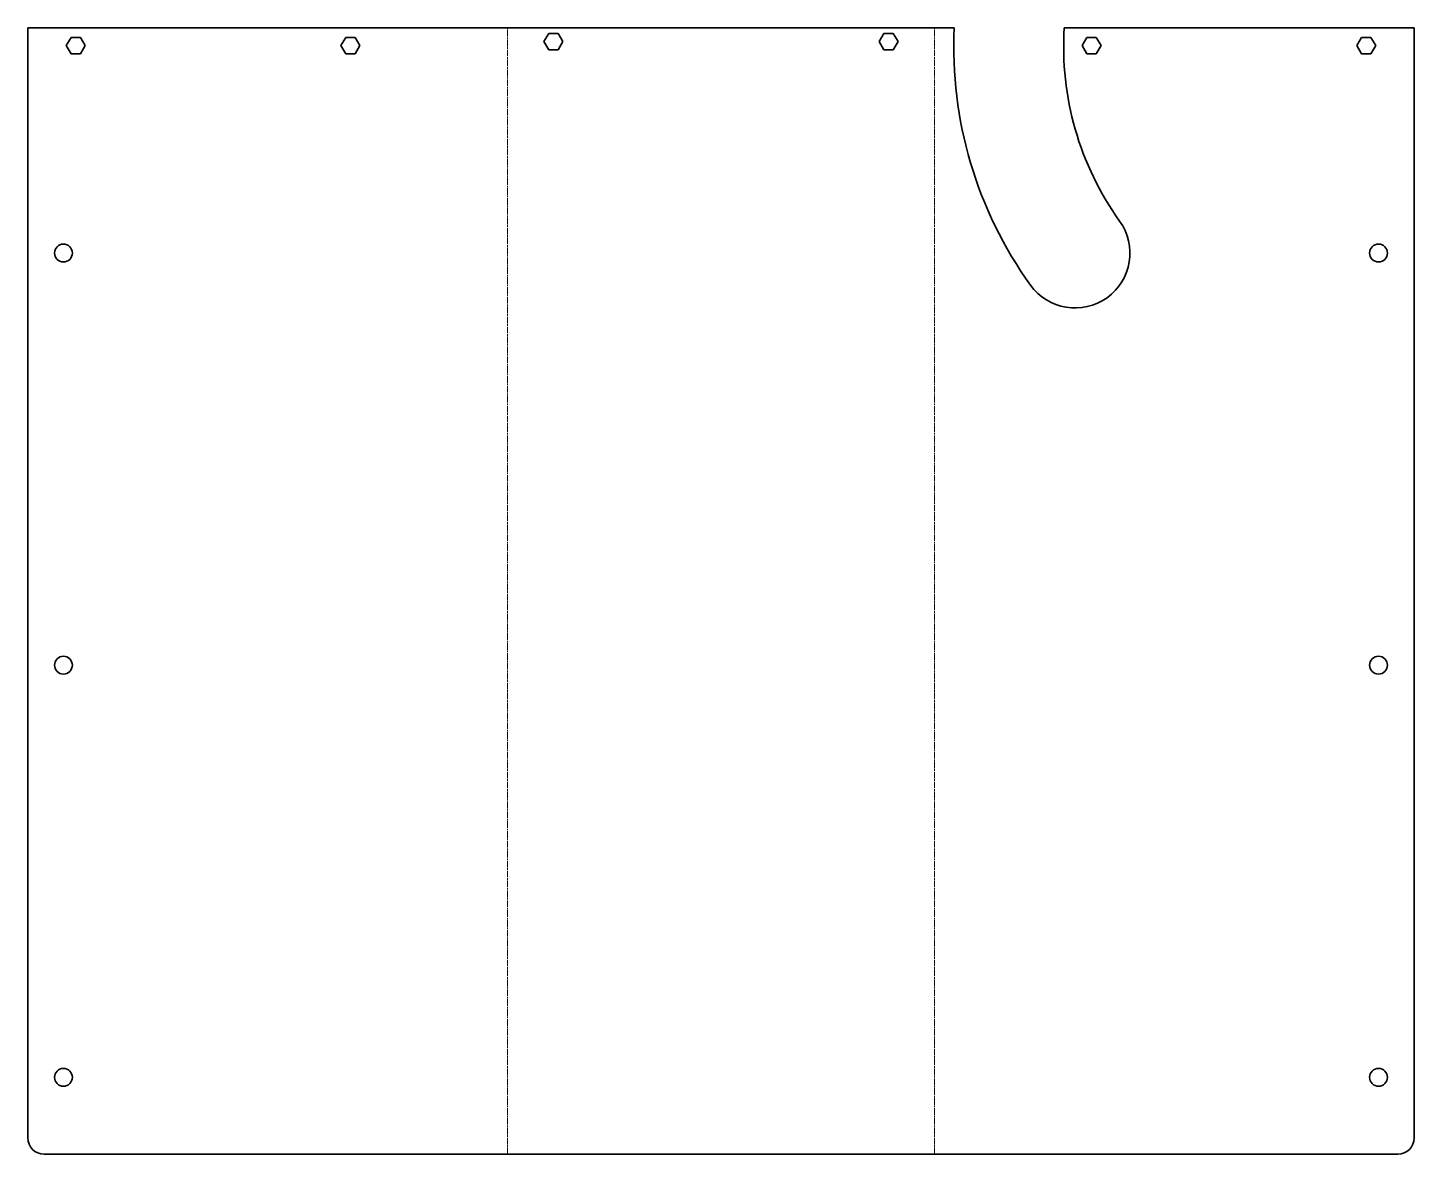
# Model space of a CAD drawing. Header units: millimetres. Extents: x 0 to 505, y 0 to 410.
import ezdxf

# ---------------------------------------------------------------- set-up
doc = ezdxf.new("R2010")
doc.units = ezdxf.units.MM
doc.linetypes.add('Chain', pattern=[13.68, 9.12, -1.14, 2.28, -1.14])
doc.layers.add('SIMUMAK Bend Centerline (ISO)', color=7, linetype='Chain', lineweight=9)
doc.layers.add('SIMUMAK Visible (ISO)', color=7, linetype='Continuous', lineweight=35)

# ---------------------------------------------------------------- blocks, each defined once
blk = doc.blocks.new('CD-IND-30-PAPE-01_Sheet_2_CD-IND-30-PAPE-01 (desplegada)')
at = {"layer": 'SIMUMAK Bend Centerline (ISO)', "ltscale": 0.263158}
for p, q in [((-77.7, -205), (-77.7, 205)), ((77.7, -205), (77.7, 205))]:
    blk.add_line(p, q, dxfattribs=at)
at = {"layer": 'SIMUMAK Visible (ISO)'}
for p, q in [((-252.39, -199), (-252.39, 205)), ((-252.39, 205), (84.93, 205)), ((-64.46, 199.94), (-62.73, 202.94)), ((-62.73, 202.94), (-59.27, 202.94)), ((-59.27, 202.94), (-57.54, 199.94)), ((57.54, 199.94), (59.27, 202.94)), ((59.27, 202.94), (62.73, 202.94)), ((62.73, 202.94), (64.46, 199.94)), ((124.99, 205), (252.39, 205)), ((252.39, 205), (252.39, -199)), ((-238.36, 198.5), (-236.62, 201.5)), ((-236.62, 195.5), (-238.36, 198.5)), ((-236.62, 201.5), (-233.16, 201.5)), ((-233.16, 201.5), (-231.43, 198.5)), ((-231.43, 198.5), (-233.16, 195.5)), ((-138.36, 198.5), (-136.62, 201.5)), ((-136.62, 195.5), (-138.36, 198.5)), ((-136.62, 201.5), (-133.16, 201.5)), ((-133.16, 201.5), (-131.43, 198.5)), ((-131.43, 198.5), (-133.16, 195.5)), ((-62.73, 196.94), (-64.46, 199.94)), ((-59.27, 196.94), (-62.73, 196.94)), ((-57.54, 199.94), (-59.27, 196.94)), ((59.27, 196.94), (57.54, 199.94)), ((62.73, 196.94), (59.27, 196.94)), ((64.46, 199.94), (62.73, 196.94)), ((131.43, 198.5), (133.16, 201.5)), ((133.16, 195.5), (131.43, 198.5)), ((133.16, 201.5), (136.62, 201.5)), ((136.62, 201.5), (138.36, 198.5)), ((138.36, 198.5), (136.62, 195.5)), ((231.43, 198.5), (233.16, 201.5)), ((233.16, 195.5), (231.43, 198.5)), ((233.16, 201.5), (236.62, 201.5)), ((236.62, 201.5), (238.36, 198.5)), ((238.36, 198.5), (236.62, 195.5)), ((-233.16, 195.5), (-236.62, 195.5)), ((-133.16, 195.5), (-136.62, 195.5)), ((136.62, 195.5), (133.16, 195.5)), ((236.62, 195.5), (233.16, 195.5)), ((246.39, -205), (-246.39, -205))]:
    blk.add_line(p, q, dxfattribs=at)
for centre in [(-239.39, 123), (239.39, 123), (-239.39, -27), (239.39, -27), (-239.39, -177), (239.39, -177)]:
    blk.add_circle(centre, 3.25, dxfattribs=at)
at = {"layer": 'SIMUMAK Visible (ISO)', "extrusion": (0, 0, -1)}
for centre, radius, start, end in [((-233.39, 198), 148.63, 324.3329, 2.6995), ((-128.89, 123), 20, 144.3329, 324.3329), ((246.39, -199), 6, 270, 360), ((-246.39, -199), 6, 180, 270)]:
    blk.add_arc(centre, radius, start, end, dxfattribs=at)
at = {"layer": 'SIMUMAK Visible (ISO)'}
blk.add_arc((233.39, 198), 108.63, 176.3053, 215.6671, dxfattribs=at)

msp = doc.modelspace()

# ---------------------------------------------------------------- block references
msp.add_blockref('CD-IND-30-PAPE-01_Sheet_2_CD-IND-30-PAPE-01 (desplegada)', (252.39, 205))

doc.saveas('drawing.dxf')
